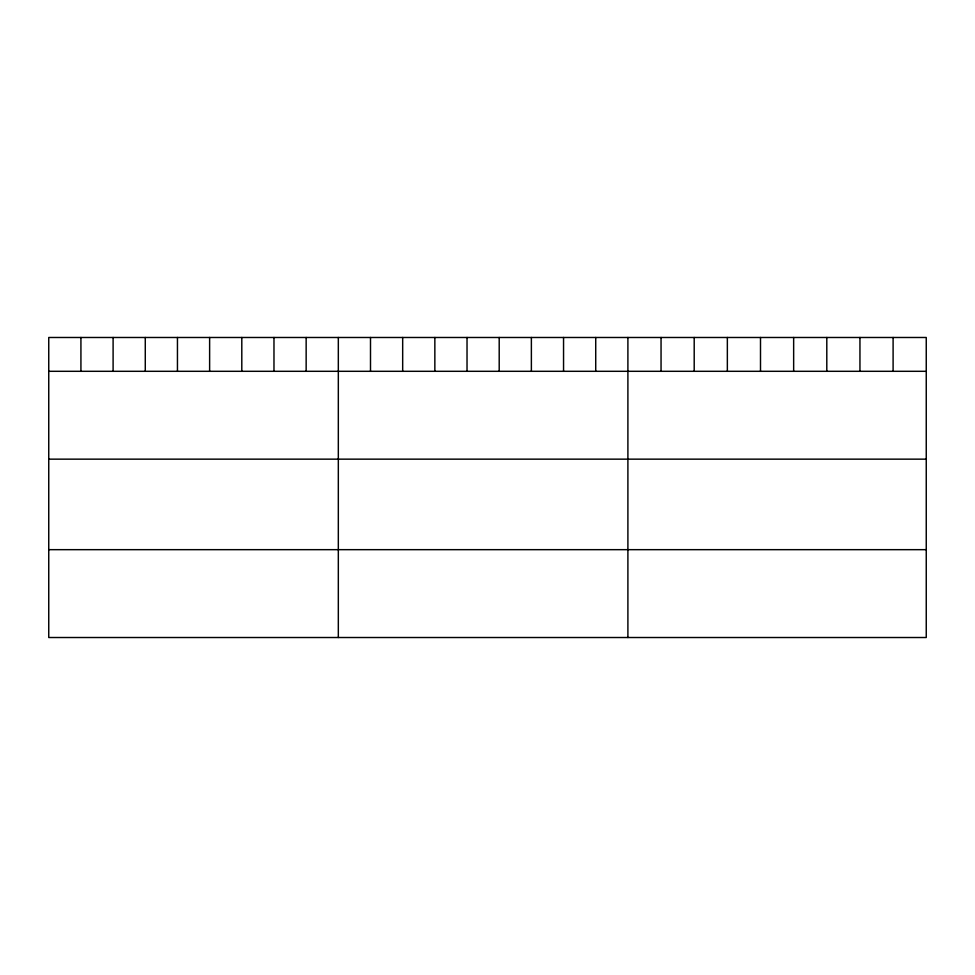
<?xml version="1.0" encoding="UTF-8"?>
<svg xmlns="http://www.w3.org/2000/svg" width="975" height="975" viewBox="0 0 975 975"><rect width="100%" height="100%" fill="white"/><g stroke="black" fill="none" stroke-linecap="round" stroke-linejoin="round"><path stroke-width="1.46" d="M926.25 371.304L926.25 637.516L48.75 637.516L48.75 337.484L926.25 337.484L926.25 371.304L48.75 371.304M48.75 459.152L926.25 459.152M48.75 549.668L926.25 549.668M893.1 337.484L893.1 371.304M859.95 337.484L859.95 371.304M826.8 337.484L826.8 371.304M793.65 337.484L793.65 371.304M760.5 337.484L760.5 371.304M727.35 337.484L727.35 371.304M694.2 337.484L694.2 371.304M661.05 337.484L661.05 371.304M627.9 337.484L627.9 637.516M595.725 337.484L595.725 371.304M563.55 337.484L563.55 371.304M531.375 337.484L531.375 371.304M499.2 337.484L499.2 371.304M467.025 337.484L467.025 371.304M434.85 337.484L434.85 371.304M402.675 337.484L402.675 371.304M370.5 337.484L370.5 371.304M338.325 337.484L338.325 637.516M306.15 337.484L306.15 371.304M273.975 337.484L273.975 371.304M241.8 337.484L241.8 371.304M209.625 337.484L209.625 371.304M177.45 337.484L177.45 371.304M145.275 337.484L145.275 371.304M113.1 337.484L113.1 371.304M80.925 337.484L80.925 371.304"/></g></svg>
